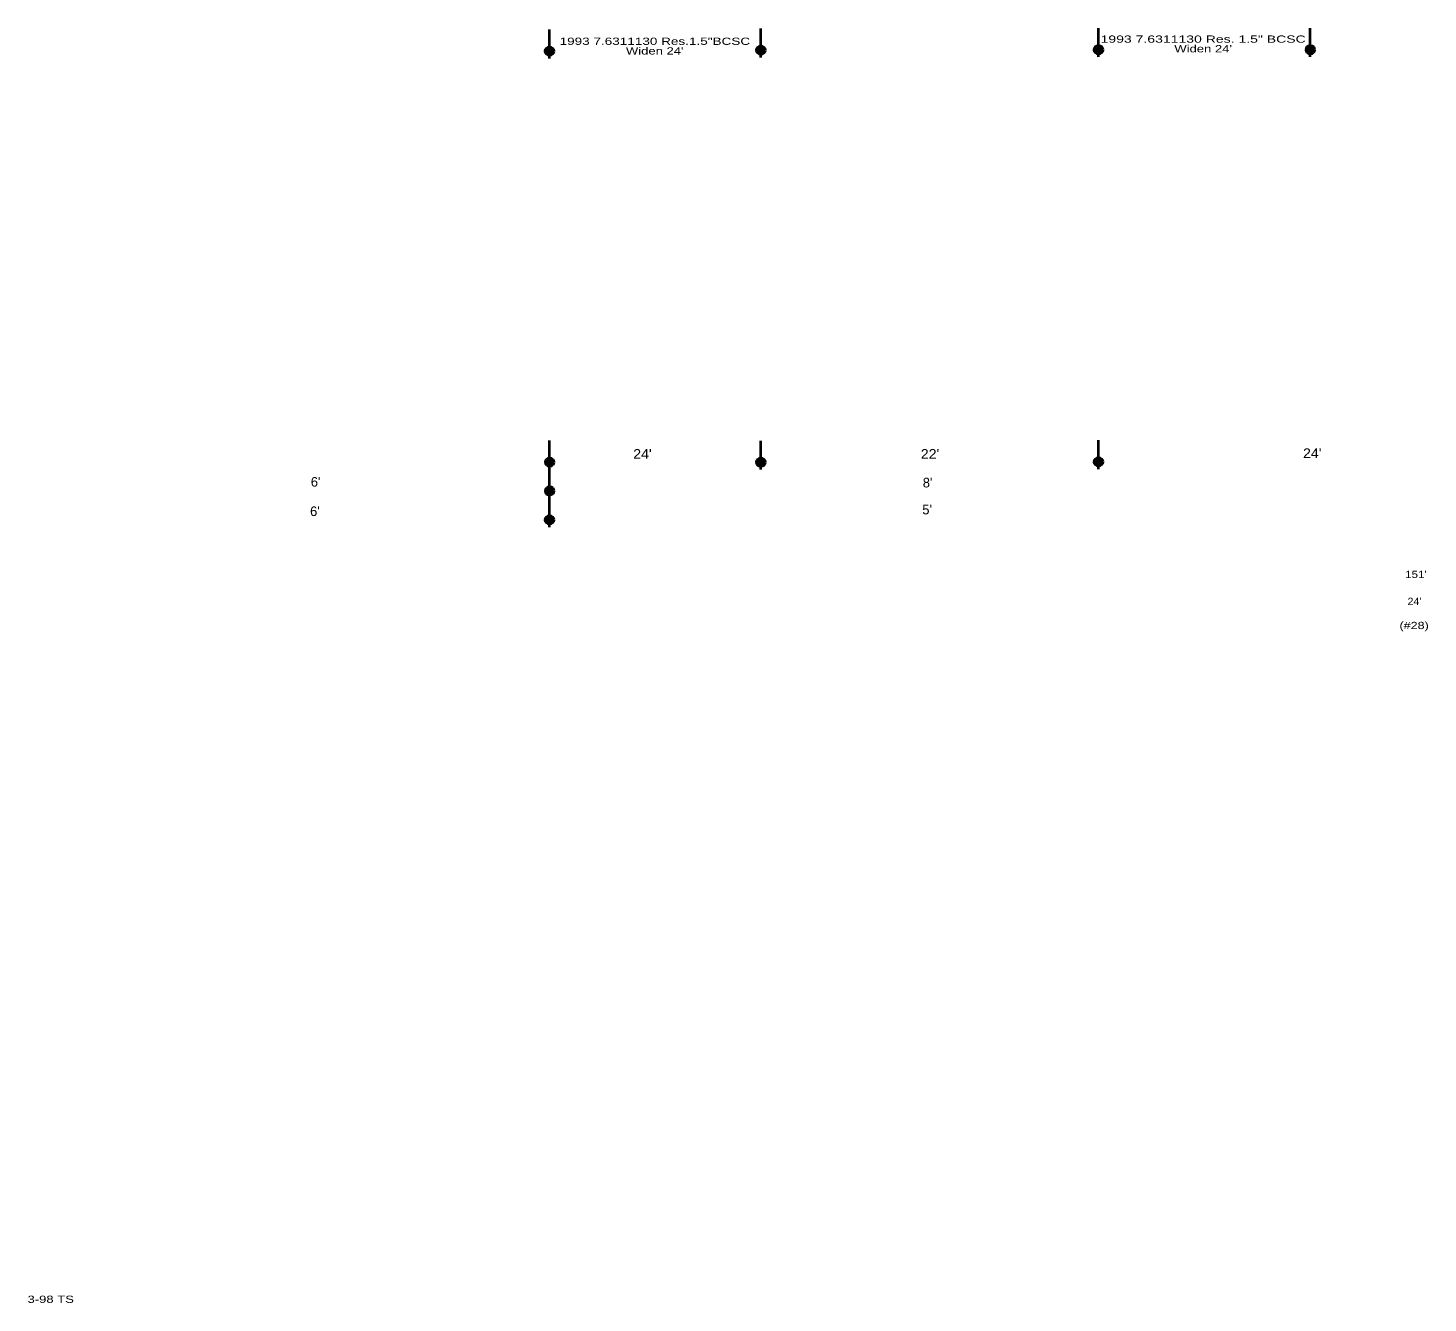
# Model space of a CAD drawing. Extents: x 0.52 to 6.33, y -6.53 to -1.24.
import ezdxf
from ezdxf.enums import TextEntityAlignment as Align

# ---------------------------------------------------------------- set-up
doc = ezdxf.new("R2010")
doc.units = 0
doc.header["$LTSCALE"] = 0.012
doc.layers.add('1', color=7, linetype='Continuous', lineweight=40)

msp = doc.modelspace()

# ---------------------------------------------------------------- hatches: boundary and pattern name
at = {"layer": '1'}
for points in [[(2.70424, -1.33582, 1), (2.66841, -1.33582, 1)], [(3.58104, -1.33218, 1), (3.54521, -1.33218, 1)], [(4.983, -1.33, 1), (4.94717, -1.33, 1)], [(5.863, -1.33, 1), (5.82717, -1.33, 1)], [(2.70464, -3.04203, 1), (2.66881, -3.04203, 1)], [(3.58158, -3.04267, 1), (3.54575, -3.04267, 1)], [(4.98325, -3.04067, 1), (4.94742, -3.04067, 1)], [(2.70458, -3.16167, 1), (2.66875, -3.16167, 1)], [(2.70423, -3.28185, 1), (2.6684, -3.28185, 1)]]:
    msp.add_hatch(color=256, dxfattribs=at).paths.add_polyline_path(points)

# ---------------------------------------------------------------- linework, layer by layer
for p, q in [((2.686, -1.366), (2.686, -1.246)), ((3.563, -1.362), (3.563, -1.242)), ((4.965, -1.36), (4.965, -1.24)), ((5.845, -1.36), (5.845, -1.24)), ((2.686, -3.072), (2.686, -2.952)), ((3.563, -3.073), (3.563, -2.953)), ((4.965, -3.071), (4.965, -2.951)), ((2.686, -3.192), (2.686, -3.072)), ((2.686, -3.312), (2.686, -3.192))]:
    msp.add_line(p, q, dxfattribs=at)
for centre in [(2.68632, -1.33582), (3.56313, -1.33218), (4.96509, -1.33), (5.84509, -1.33), (2.68673, -3.04203), (3.56367, -3.04267), (4.96533, -3.04067), (2.68667, -3.16167), (2.68631, -3.28185)]:
    msp.add_circle(centre, 0.01792, dxfattribs=at)

# ---------------------------------------------------------------- texts
for s, height, width, p in [('1993 7.6311130 Res. 1.5" BCSC', 0.03, 1.45, (5.4, -1.301)), ('1993 7.6311130 Res.1.5"BCSC', 0.03, 1.4, (3.1235, -1.31)), ("Widen 24'", 0.03, 1.35, (3.123, -1.35)), ("Widen 24'", 0.03, 1.35, (5.4, -1.341)), ("24'", 0.04, 1.1, (3.072, -3.028)), ("22'", 0.04, 1.1, (4.266, -3.028)), ("24'", 0.04, 1.1, (5.853, -3.025)), ("151'", 0.03, 1.2, (6.2835, -3.523)), ("24'", 0.03, 1.1, (6.2775, -3.635)), ('(#28)', 0.03, 1.3, (6.276, -3.735)), ('3-98 TS', 0.03, 1.35, (0.615, -6.532))]:
    msp.add_text(s, height=height, dxfattribs=dict(at, width=width)).set_placement(p, align=Align.CENTER)
for s, p in [("6'", (1.715, -3.144)), ("8'", (4.256, -3.147)), ("6'", (1.712, -3.266)), ("5'", (4.254, -3.259))]:
    msp.add_text(s, height=0.04, dxfattribs=at).set_placement(p, align=Align.CENTER)

doc.saveas('drawing.dxf')
